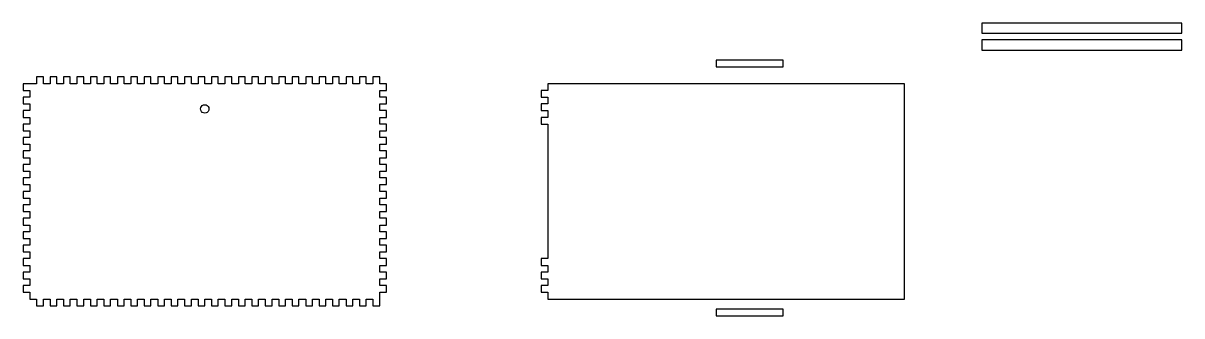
# Model space of a CAD drawing. Header units: metres. Extents: x -182 to 1201, y -182 to 310.
# Drawn here: x 512 to 1201, y -10 to 164 of the extents above; entities that cross this region are included whole.
import ezdxf

# ---------------------------------------------------------------- set-up
doc = ezdxf.new("R2010")
doc.units = ezdxf.units.M

msp = doc.modelspace()

# ---------------------------------------------------------------- linework, layer by layer
for p, q in [((1201, 164), (1082, 164)), ((1082, 164), (1082, 158)), ((1201, 158), (1201, 164)), ((1082, 158), (1201, 158)), ((1201, 154), (1082, 154)), ((1082, 154), (1082, 148)), ((1201, 148), (1201, 154)), ((1082, 148), (1201, 148)), ((964, 142), (924, 142)), ((924, 142), (924, 138)), ((924, 138), (964, 138)), ((964, 138), (964, 142)), ((524, 132), (520, 132)), ((520, 132), (520, 128)), ((524, 128), (524, 132)), ((532, 132), (528, 132)), ((528, 132), (528, 128)), ((532, 128), (532, 132)), ((540, 132), (536, 132)), ((536, 132), (536, 128)), ((540, 128), (540, 132)), ((548, 132), (544, 132)), ((544, 132), (544, 128)), ((548, 128), (548, 132)), ((556, 132), (552, 132)), ((552, 132), (552, 128)), ((556, 128), (556, 132)), ((564, 132), (560, 132)), ((560, 132), (560, 128)), ((564, 128), (564, 132)), ((572, 132), (568, 132)), ((568, 132), (568, 128)), ((572, 128), (572, 132)), ((580, 132), (576, 132)), ((576, 132), (576, 128)), ((580, 128), (580, 132)), ((588, 132), (584, 132)), ((584, 132), (584, 128)), ((588, 128), (588, 132)), ((596, 132), (592, 132)), ((592, 132), (592, 128)), ((596, 128), (596, 132)), ((604, 132), (600, 132)), ((600, 132), (600, 128)), ((604, 128), (604, 132)), ((612, 132), (608, 132)), ((608, 132), (608, 128)), ((612, 128), (612, 132)), ((620, 132), (616, 132)), ((616, 132), (616, 128)), ((620, 128), (620, 132)), ((628, 132), (624, 132)), ((624, 132), (624, 128)), ((628, 128), (628, 132)), ((636, 132), (632, 132)), ((632, 132), (632, 128)), ((636, 128), (636, 132)), ((644, 132), (640, 132)), ((640, 132), (640, 128)), ((644, 128), (644, 132)), ((652, 132), (648, 132)), ((648, 132), (648, 128)), ((652, 128), (652, 132)), ((660, 132), (656, 132)), ((656, 132), (656, 128)), ((660, 128), (660, 132)), ((668, 132), (664, 132)), ((664, 132), (664, 128)), ((668, 128), (668, 132)), ((676, 132), (672, 132)), ((672, 132), (672, 128)), ((676, 128), (676, 132)), ((684, 132), (680, 132)), ((680, 132), (680, 128)), ((684, 128), (684, 132)), ((692, 132), (688, 132)), ((688, 132), (688, 128)), ((692, 128), (692, 132)), ((700, 132), (696, 132)), ((696, 132), (696, 128)), ((700, 128), (700, 132)), ((708, 132), (704, 132)), ((704, 132), (704, 128)), ((708, 128), (708, 132)), ((716, 132), (712, 132)), ((712, 132), (712, 128)), ((716, 128), (716, 132)), ((724, 132), (720, 132)), ((720, 132), (720, 128)), ((724, 128), (724, 132)), ((520, 128), (512, 128)), ((512, 128), (512, 124)), ((528, 128), (524, 128)), ((536, 128), (532, 128)), ((544, 128), (540, 128)), ((552, 128), (548, 128)), ((560, 128), (556, 128)), ((568, 128), (564, 128)), ((576, 128), (572, 128)), ((584, 128), (580, 128)), ((592, 128), (588, 128)), ((600, 128), (596, 128)), ((608, 128), (604, 128)), ((616, 128), (612, 128)), ((624, 128), (620, 128)), ((632, 128), (628, 128)), ((640, 128), (636, 128)), ((648, 128), (644, 128)), ((656, 128), (652, 128)), ((664, 128), (660, 128)), ((672, 128), (668, 128)), ((680, 128), (676, 128)), ((688, 128), (684, 128)), ((696, 128), (692, 128)), ((704, 128), (700, 128)), ((712, 128), (708, 128)), ((720, 128), (716, 128)), ((728, 128), (724, 128)), ((728, 124), (728, 128)), ((1036, 128), (824, 128)), ((824, 128), (824, 124)), ((1036, 0), (1036, 128)), ((512, 124), (516, 124)), ((516, 120), (512, 120)), ((512, 120), (512, 116)), ((516, 124), (516, 120)), ((724, 120), (724, 124)), ((724, 124), (728, 124)), ((728, 120), (724, 120)), ((728, 116), (728, 120)), ((824, 124), (820, 124)), ((820, 124), (820, 120)), ((820, 120), (824, 120)), ((824, 120), (824, 116)), ((512, 116), (516, 116)), ((516, 112), (512, 112)), ((512, 112), (512, 108)), ((516, 116), (516, 112)), ((617.5, 113), (617.622, 113.773)), ((617.622, 112.227), (617.5, 113)), ((617.622, 113.773), (617.977, 114.469)), ((617.977, 111.531), (617.622, 112.227)), ((617.977, 114.469), (618.531, 115.023)), ((618.531, 110.977), (617.977, 111.531)), ((618.531, 115.023), (619.227, 115.378)), ((619.227, 110.622), (618.531, 110.977)), ((619.227, 115.378), (620, 115.5)), ((620, 110.5), (619.227, 110.622)), ((620, 115.5), (620.773, 115.378)), ((620.773, 110.622), (620, 110.5)), ((620.773, 115.378), (621.469, 115.023)), ((621.469, 110.977), (620.773, 110.622)), ((621.469, 115.023), (622.023, 114.469)), ((622.023, 111.531), (621.469, 110.977)), ((622.023, 114.469), (622.378, 113.773)), ((622.378, 112.227), (622.023, 111.531)), ((622.378, 113.773), (622.5, 113)), ((622.5, 113), (622.378, 112.227)), ((724, 112), (724, 116)), ((724, 116), (728, 116)), ((728, 112), (724, 112)), ((728, 108), (728, 112)), ((824, 116), (820, 116)), ((820, 116), (820, 112)), ((820, 112), (824, 112)), ((824, 112), (824, 108)), ((512, 108), (516, 108)), ((516, 104), (512, 104)), ((512, 104), (512, 100)), ((516, 108), (516, 104)), ((724, 104), (724, 108)), ((724, 108), (728, 108)), ((728, 104), (724, 104)), ((728, 100), (728, 104)), ((824, 108), (820, 108)), ((820, 108), (820, 104)), ((820, 104), (824, 104)), ((824, 104), (824, 24)), ((512, 100), (516, 100)), ((516, 100), (516, 96)), ((724, 96), (724, 100)), ((724, 100), (728, 100)), ((516, 96), (512, 96)), ((512, 96), (512, 92)), ((512, 92), (516, 92)), ((516, 92), (516, 88)), ((728, 96), (724, 96)), ((724, 88), (724, 92)), ((724, 92), (728, 92)), ((728, 92), (728, 96)), ((516, 88), (512, 88)), ((512, 88), (512, 84)), ((512, 84), (516, 84)), ((516, 84), (516, 80)), ((728, 88), (724, 88)), ((724, 80), (724, 84)), ((724, 84), (728, 84)), ((728, 84), (728, 88)), ((516, 80), (512, 80)), ((512, 80), (512, 76)), ((512, 76), (516, 76)), ((516, 76), (516, 72)), ((728, 80), (724, 80)), ((724, 72), (724, 76)), ((724, 76), (728, 76)), ((728, 76), (728, 80)), ((516, 72), (512, 72)), ((512, 72), (512, 68)), ((728, 72), (724, 72)), ((728, 68), (728, 72)), ((512, 68), (516, 68)), ((516, 64), (512, 64)), ((512, 64), (512, 60)), ((516, 68), (516, 64)), ((724, 64), (724, 68)), ((724, 68), (728, 68)), ((728, 64), (724, 64)), ((728, 60), (728, 64)), ((512, 60), (516, 60)), ((516, 56), (512, 56)), ((512, 56), (512, 52)), ((516, 60), (516, 56)), ((724, 56), (724, 60)), ((724, 60), (728, 60)), ((728, 56), (724, 56)), ((728, 52), (728, 56)), ((512, 52), (516, 52)), ((516, 52), (516, 48)), ((724, 48), (724, 52)), ((724, 52), (728, 52)), ((516, 48), (512, 48)), ((512, 48), (512, 44)), ((512, 44), (516, 44)), ((516, 44), (516, 40)), ((728, 48), (724, 48)), ((724, 40), (724, 44)), ((724, 44), (728, 44)), ((728, 44), (728, 48)), ((516, 40), (512, 40)), ((512, 40), (512, 36)), ((512, 36), (516, 36)), ((516, 36), (516, 32)), ((728, 40), (724, 40)), ((724, 32), (724, 36)), ((724, 36), (728, 36)), ((728, 36), (728, 40)), ((516, 32), (512, 32)), ((512, 32), (512, 28)), ((512, 28), (516, 28)), ((516, 28), (516, 24)), ((728, 32), (724, 32)), ((724, 24), (724, 28)), ((724, 28), (728, 28)), ((728, 28), (728, 32)), ((516, 24), (512, 24)), ((512, 24), (512, 20)), ((728, 24), (724, 24)), ((728, 20), (728, 24)), ((824, 24), (820, 24)), ((820, 24), (820, 20)), ((512, 20), (516, 20)), ((516, 16), (512, 16)), ((512, 16), (512, 12)), ((516, 20), (516, 16)), ((724, 16), (724, 20)), ((724, 20), (728, 20)), ((728, 16), (724, 16)), ((728, 12), (728, 16)), ((820, 20), (824, 20)), ((824, 16), (820, 16)), ((820, 16), (820, 12)), ((824, 20), (824, 16)), ((512, 12), (516, 12)), ((516, 8), (512, 8)), ((512, 8), (512, 4)), ((516, 12), (516, 8)), ((724, 8), (724, 12)), ((724, 12), (728, 12)), ((728, 8), (724, 8)), ((728, 4), (728, 8)), ((820, 12), (824, 12)), ((824, 8), (820, 8)), ((820, 8), (820, 4)), ((824, 12), (824, 8)), ((512, 4), (516, 4)), ((516, 4), (516, 0)), ((516, 0), (520, 0)), ((520, 0), (520, -4)), ((524, 0), (528, 0)), ((524, -4), (524, 0)), ((528, 0), (528, -4)), ((532, -4), (532, 0)), ((532, 0), (536, 0)), ((536, 0), (536, -4)), ((540, -4), (540, 0)), ((540, 0), (544, 0)), ((544, 0), (544, -4)), ((548, -4), (548, 0)), ((548, 0), (552, 0)), ((552, 0), (552, -4)), ((556, -4), (556, 0)), ((556, 0), (560, 0)), ((560, 0), (560, -4)), ((564, -4), (564, 0)), ((564, 0), (568, 0)), ((568, 0), (568, -4)), ((572, -4), (572, 0)), ((572, 0), (576, 0)), ((576, 0), (576, -4)), ((580, -4), (580, 0)), ((580, 0), (584, 0)), ((584, 0), (584, -4)), ((588, -4), (588, 0)), ((588, 0), (592, 0)), ((592, 0), (592, -4)), ((596, -4), (596, 0)), ((596, 0), (600, 0)), ((600, 0), (600, -4)), ((604, -4), (604, 0)), ((604, 0), (608, 0)), ((608, 0), (608, -4)), ((612, -4), (612, 0)), ((612, 0), (616, 0)), ((616, 0), (616, -4)), ((620, -4), (620, 0)), ((620, 0), (624, 0)), ((624, 0), (624, -4)), ((628, -4), (628, 0)), ((628, 0), (632, 0)), ((632, 0), (632, -4)), ((636, -4), (636, 0)), ((636, 0), (640, 0)), ((640, 0), (640, -4)), ((644, -4), (644, 0)), ((644, 0), (648, 0)), ((648, 0), (648, -4)), ((652, -4), (652, 0)), ((652, 0), (656, 0)), ((656, 0), (656, -4)), ((660, -4), (660, 0)), ((660, 0), (664, 0)), ((664, 0), (664, -4)), ((668, -4), (668, 0)), ((668, 0), (672, 0)), ((672, 0), (672, -4)), ((676, -4), (676, 0)), ((676, 0), (680, 0)), ((680, 0), (680, -4)), ((684, -4), (684, 0)), ((684, 0), (688, 0)), ((688, 0), (688, -4)), ((692, -4), (692, 0)), ((692, 0), (696, 0)), ((696, 0), (696, -4)), ((700, -4), (700, 0)), ((700, 0), (704, 0)), ((704, 0), (704, -4)), ((708, -4), (708, 0)), ((708, 0), (712, 0)), ((712, 0), (712, -4)), ((716, -4), (716, 0)), ((716, 0), (720, 0)), ((720, 0), (720, -4)), ((724, -4), (724, 4)), ((724, 4), (728, 4)), ((820, 4), (824, 4)), ((824, 4), (824, 0)), ((824, 0), (1036, 0)), ((520, -4), (524, -4)), ((528, -4), (532, -4)), ((536, -4), (540, -4)), ((544, -4), (548, -4)), ((552, -4), (556, -4)), ((560, -4), (564, -4)), ((568, -4), (572, -4)), ((576, -4), (580, -4)), ((584, -4), (588, -4)), ((592, -4), (596, -4)), ((600, -4), (604, -4)), ((608, -4), (612, -4)), ((616, -4), (620, -4)), ((624, -4), (628, -4)), ((632, -4), (636, -4)), ((640, -4), (644, -4)), ((648, -4), (652, -4)), ((656, -4), (660, -4)), ((664, -4), (668, -4)), ((672, -4), (676, -4)), ((680, -4), (684, -4)), ((688, -4), (692, -4)), ((696, -4), (700, -4)), ((704, -4), (708, -4)), ((712, -4), (716, -4)), ((720, -4), (724, -4)), ((964, -6), (924, -6)), ((924, -6), (924, -10)), ((964, -10), (964, -6)), ((924, -10), (964, -10))]:
    msp.add_line(p, q)

doc.saveas('drawing.dxf')
